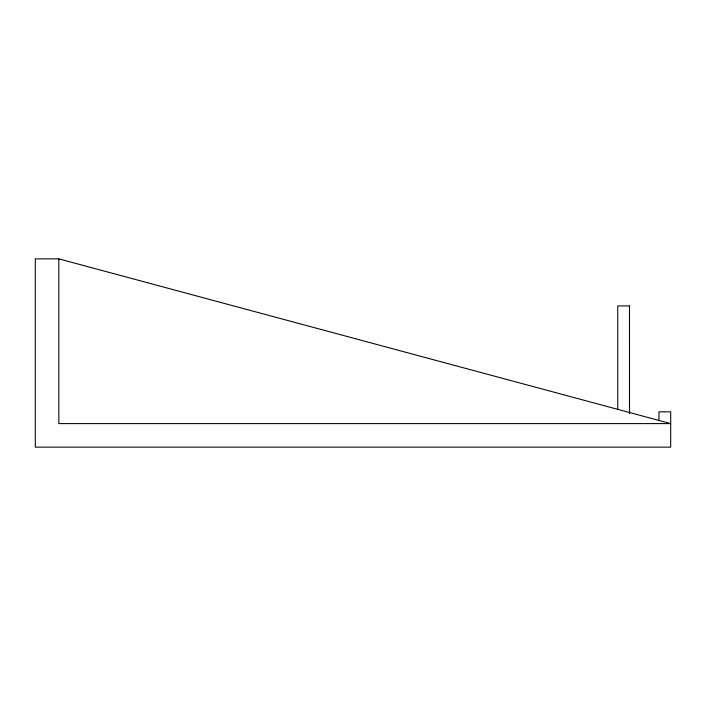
<?xml version="1.0" encoding="UTF-8"?>
<svg xmlns="http://www.w3.org/2000/svg" width="706" height="706" viewBox="0 0 706 706"><rect width="100%" height="100%" fill="white"/><g stroke="black" fill="none" stroke-linecap="round" stroke-linejoin="round"><path stroke-width="1.06" d="M58.836 258.864L58.836 423.6L670.7 423.6L58.836 258.864L35.3 258.864L35.3 447.136L670.7 447.136L670.7 411.836L658.936 411.836L658.936 420.432M629.514 305.936L617.759 305.936L617.759 409.303M629.478 305.936L629.514 413.707"/></g></svg>
